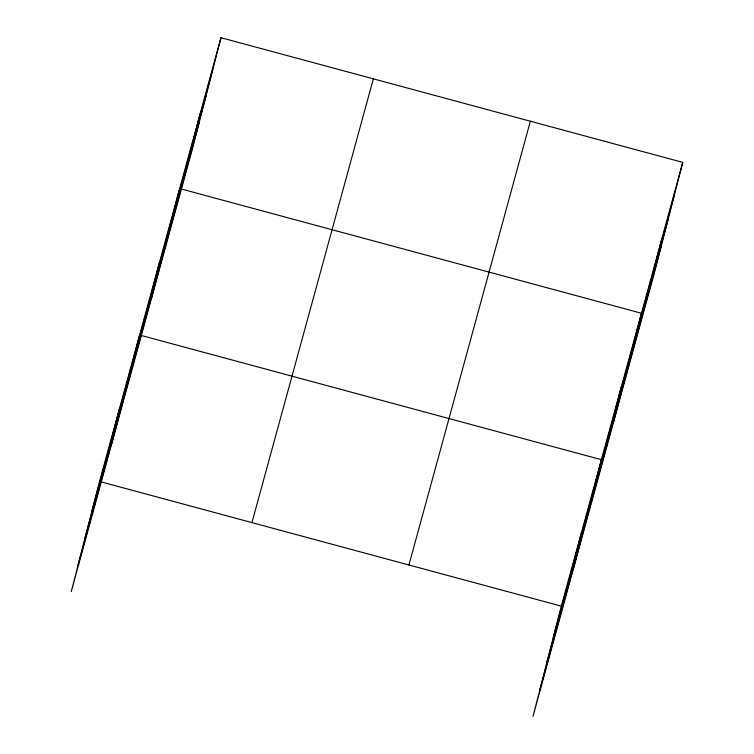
<?xml version="1.0" encoding="UTF-8"?>
<svg xmlns="http://www.w3.org/2000/svg" width="754" height="754" viewBox="0 0 754 754"><rect width="100%" height="100%" fill="white"/><g stroke="black" fill="none" stroke-linecap="round" stroke-linejoin="round"><path stroke-width="1.13" d="M220.96 37.7L99.537 481.467L71.253 591.626L192.675 147.859L220.96 37.7L682.747 162.374L654.463 272.533L533.04 716.3L561.325 606.141L682.747 162.374M111.46 439.827L119.575 408.244M111.319 445.18L139.603 335.021L601.4 459.695L573.115 569.854M151.526 293.391L159.641 261.798M151.394 298.735L179.678 188.575L641.466 313.259L613.181 423.418M192.204 144.73L200.319 113.138M573.247 564.51L581.362 532.918M613.322 418.065L621.428 386.482M653.991 269.404L662.106 237.821M91.422 513.05L212.845 69.293M84.768 538.978L206.191 95.221M77.907 565.698L199.329 121.931M251.93 522.607L373.353 78.84M408.932 565L530.354 121.234M553.219 637.733L674.641 193.967M546.556 663.661L667.978 219.895M539.704 690.372L661.126 246.605M99.537 481.467L561.325 606.141"/></g></svg>
